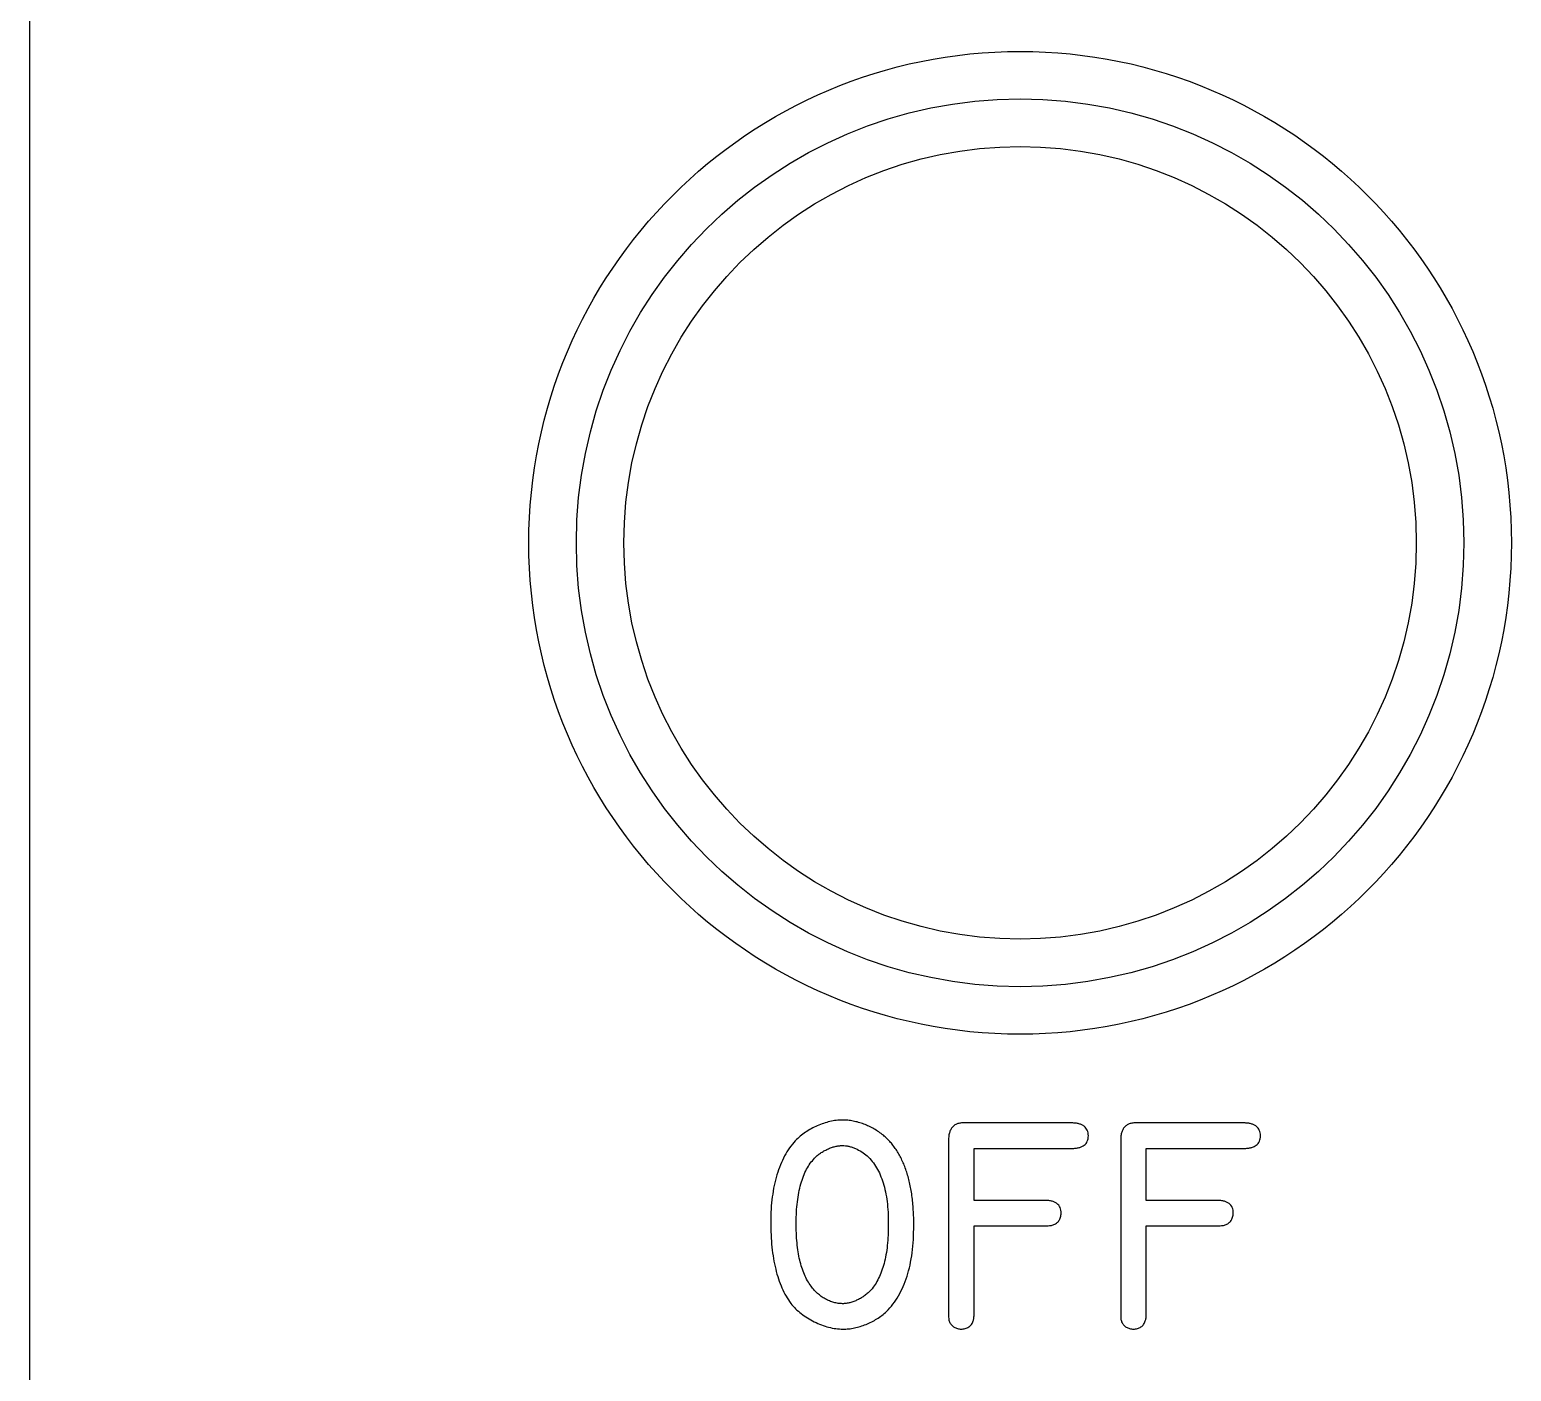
# Model space of a CAD drawing. Header units: inches. Extents: x 0.06 to 1.74, y -1.06 to 4.26.
# Drawn here: x 0.062 to 0.997, y 2.885 to 3.731 of the extents above; entities that cross this region are included whole.
import ezdxf

# ---------------------------------------------------------------- set-up
doc = ezdxf.new("R2010")
doc.units = ezdxf.units.IN
doc.header["$MEASUREMENT"] = 0

msp = doc.modelspace()

# ---------------------------------------------------------------- linework, layer by layer
at = {"color": 7, "linetype": 'Continuous', "lineweight": 25}
for p, q in [((0.0625, 4.2575), (0.0625, -1.0625)), ((0.57538, 3.04335), (0.57536, 3.04335)), ((0.72023, 3.04154), (0.65383, 3.04154)), ((0.82884, 3.04154), (0.76245, 3.04154)), ((0.64236, 3.03065), (0.64236, 2.92197)), ((0.75097, 3.03065), (0.75097, 2.92197)), ((0.65842, 2.99266), (0.65842, 3.02547)), ((0.65842, 3.02547), (0.7202, 3.02547)), ((0.76704, 2.99266), (0.76704, 3.02547)), ((0.76704, 3.02547), (0.82882, 3.02547)), ((0.70243, 2.99266), (0.65842, 2.99266)), ((0.81105, 2.99266), (0.76704, 2.99266)), ((0.65842, 2.92198), (0.65842, 2.9766)), ((0.65842, 2.9766), (0.70183, 2.9766)), ((0.76704, 2.92198), (0.76704, 2.9766)), ((0.76704, 2.9766), (0.81044, 2.9766))]:
    msp.add_line(p, q, dxfattribs=at)
for radius in [0.31, 0.28, 0.25]:
    msp.add_circle((0.6875, 3.4075), radius, dxfattribs=at)
for points, knots in [([(0.57536, 3.04335), (0.57406, 3.04329), (0.57141, 3.04318), (0.56744, 3.04248), (0.56346, 3.04132), (0.55949, 3.03982), (0.55566, 3.0379), (0.55202, 3.0357), (0.54866, 3.03317), (0.54663, 3.03126), (0.54562, 3.03031)], [0, 0, 0, 0, 0.1180931, 0.2389474, 0.3628307, 0.4912953, 0.6214284, 0.7489627, 0.8747164, 1, 1, 1, 1]), ([(0.60123, 3.03373), (0.60027, 3.03446), (0.59836, 3.03592), (0.59531, 3.03782), (0.59214, 3.03946), (0.58884, 3.04084), (0.58549, 3.04195), (0.58212, 3.04274), (0.57875, 3.04325), (0.5765, 3.04331), (0.57538, 3.04335)], [0, 0, 0, 0, 0.128897, 0.256024, 0.383031, 0.510763, 0.636864, 0.759967, 0.880017, 1, 1, 1, 1]), ([(0.65383, 3.04154), (0.65294, 3.04159), (0.65125, 3.04169), (0.64888, 3.04132), (0.64684, 3.04058), (0.64514, 3.03941), (0.64388, 3.03775), (0.64295, 3.03573), (0.64243, 3.03331), (0.64238, 3.03157), (0.64236, 3.03065)], [0, 0, 0, 0, 0.144598, 0.272844, 0.385404, 0.49383, 0.602546, 0.718653, 0.85012, 1, 1, 1, 1]), ([(0.73058, 3.0335), (0.73054, 3.03412), (0.73047, 3.03531), (0.7299, 3.03695), (0.72909, 3.03838), (0.72789, 3.03951), (0.72643, 3.04045), (0.7246, 3.04103), (0.72252, 3.04143), (0.72102, 3.0415), (0.72023, 3.04154)], [0, 0, 0, 0, 0.1248234, 0.2395416, 0.3482555, 0.4549214, 0.5698777, 0.6972881, 0.8392085, 1, 1, 1, 1]), ([(0.76245, 3.04154), (0.76155, 3.04159), (0.75987, 3.04169), (0.7575, 3.04132), (0.75545, 3.04058), (0.75375, 3.03941), (0.75249, 3.03775), (0.75157, 3.03573), (0.75105, 3.03331), (0.751, 3.03157), (0.75097, 3.03065)], [0, 0, 0, 0, 0.144598, 0.272844, 0.385404, 0.49383, 0.602546, 0.718653, 0.85012, 1, 1, 1, 1]), ([(0.83919, 3.0335), (0.83916, 3.03412), (0.83909, 3.03531), (0.83851, 3.03695), (0.83771, 3.03838), (0.8365, 3.03951), (0.83504, 3.04045), (0.83322, 3.04103), (0.83113, 3.04143), (0.82964, 3.0415), (0.82884, 3.04154)], [0, 0, 0, 0, 0.1248234, 0.2395416, 0.3482555, 0.4549214, 0.5698777, 0.6972881, 0.8392085, 1, 1, 1, 1]), ([(0.54562, 3.03031), (0.54439, 3.02883), (0.54187, 3.02582), (0.53876, 3.02067), (0.53608, 3.01499), (0.53392, 3.00876), (0.53225, 3.002), (0.531, 2.99478), (0.53027, 2.98709), (0.53017, 2.98182), (0.53012, 2.97911)], [0, 0, 0, 0, 0.105705, 0.215134, 0.329018, 0.449631, 0.576639, 0.710541, 0.851416, 1, 1, 1, 1]), ([(0.62041, 2.97691), (0.6204, 2.97857), (0.62039, 2.98182), (0.62014, 2.9866), (0.61984, 2.9912), (0.61927, 2.9956), (0.61865, 2.99983), (0.61781, 3.00385), (0.61687, 3.0077), (0.61573, 3.01135), (0.61447, 3.01482), (0.613, 3.01806), (0.61148, 3.02118), (0.60969, 3.02405), (0.60784, 3.02679), (0.60579, 3.0293), (0.60362, 3.03165), (0.60203, 3.03304), (0.60123, 3.03373)], [0, 0, 0, 0, 0.080431, 0.157744, 0.231975, 0.303788, 0.372682, 0.438911, 0.50297, 0.564688, 0.624109, 0.681595, 0.737386, 0.791932, 0.845168, 0.897479, 0.948881, 1, 1, 1, 1]), ([(0.7202, 3.02547), (0.72102, 3.02548), (0.72254, 3.02551), (0.72465, 3.02592), (0.72647, 3.02651), (0.72796, 3.02742), (0.72917, 3.02855), (0.72996, 3.03001), (0.7305, 3.03167), (0.73055, 3.03287), (0.73058, 3.0335)], [0, 0, 0, 0, 0.162518, 0.305061, 0.431361, 0.544321, 0.652734, 0.759549, 0.872683, 1, 1, 1, 1]), ([(0.82882, 3.02547), (0.82963, 3.02548), (0.83115, 3.02551), (0.83327, 3.02592), (0.83509, 3.02651), (0.83658, 3.02742), (0.83779, 3.02855), (0.83857, 3.03001), (0.83912, 3.03167), (0.83917, 3.03287), (0.83919, 3.0335)], [0, 0, 0, 0, 0.162518, 0.305061, 0.431361, 0.544321, 0.652734, 0.759549, 0.872683, 1, 1, 1, 1]), ([(0.55776, 3.01931), (0.55834, 3.01988), (0.55951, 3.02103), (0.56152, 3.02252), (0.5637, 3.02388), (0.56602, 3.02506), (0.56841, 3.02599), (0.57078, 3.02673), (0.5731, 3.02716), (0.57463, 3.02724), (0.57537, 3.02728)], [0, 0, 0, 0, 0.1233718, 0.2488697, 0.3785628, 0.5115228, 0.6437045, 0.7676051, 0.8867564, 0.9996268, 0.9996268, 0.9996268, 0.9996268]), ([(0.57537, 3.02728), (0.57603, 3.02725), (0.57738, 3.02718), (0.57943, 3.02684), (0.5815, 3.02622), (0.58429, 3.02519), (0.58762, 3.02347), (0.58992, 3.02161), (0.59105, 3.02069)], [0.0003825, 0.0003825, 0.0003825, 0.0003825, 0.1152659, 0.2343175, 0.3582089, 0.4887804, 0.7484984, 1, 1, 1, 1]), ([(0.59105, 3.02069), (0.59213, 3.01958), (0.59433, 3.01732), (0.59703, 3.01329), (0.59935, 3.00874), (0.60118, 3.00362), (0.60266, 2.99797), (0.60364, 2.99176), (0.60428, 2.98502), (0.60432, 2.98033), (0.60434, 2.9779)], [0, 0, 0, 0, 0.100871, 0.205152, 0.314772, 0.432547, 0.558901, 0.694635, 0.841464, 1, 1, 1, 1]), ([(0.54619, 2.97869), (0.54623, 2.98093), (0.5463, 2.98529), (0.54687, 2.99161), (0.54778, 2.9975), (0.54908, 3.00294), (0.55069, 3.00789), (0.55267, 3.01228), (0.55497, 3.01611), (0.55685, 3.01826), (0.55776, 3.01931)], [0, 0, 0, 0, 0.156015, 0.302721, 0.440716, 0.570083, 0.690884, 0.801727, 0.904106, 1, 1, 1, 1]), ([(0.71338, 2.98454), (0.71337, 2.9852), (0.71336, 2.98643), (0.71287, 2.98817), (0.712, 2.98963), (0.71076, 2.99079), (0.70917, 2.99169), (0.70722, 2.99228), (0.70494, 2.99265), (0.7033, 2.99266), (0.70243, 2.99266)], [0, 0, 0, 0, 0.124835, 0.235734, 0.34105, 0.445808, 0.558269, 0.687356, 0.833745, 1, 1, 1, 1]), ([(0.822, 2.98454), (0.82199, 2.9852), (0.82198, 2.98643), (0.82148, 2.98817), (0.82062, 2.98963), (0.81937, 2.99079), (0.81778, 2.99169), (0.81584, 2.99228), (0.81355, 2.99265), (0.81192, 2.99266), (0.81105, 2.99266)], [0, 0, 0, 0, 0.124835, 0.235734, 0.34105, 0.445808, 0.558269, 0.687356, 0.833745, 1, 1, 1, 1]), ([(0.70829, 2.97719), (0.70904, 2.97752), (0.71046, 2.97815), (0.71212, 2.97986), (0.71315, 2.98205), (0.7133, 2.98368), (0.71338, 2.98454)], [0, 0, 0, 0, 0.254608, 0.487302, 0.72998, 1, 1, 1, 1]), ([(0.8169, 2.97719), (0.81765, 2.97752), (0.81908, 2.97815), (0.82073, 2.97986), (0.82176, 2.98205), (0.82191, 2.98368), (0.822, 2.98454)], [0, 0, 0, 0, 0.2546076, 0.4873023, 0.7299804, 1, 1, 1, 1]), ([(0.53012, 2.97911), (0.53016, 2.97637), (0.53023, 2.97104), (0.53082, 2.96331), (0.53182, 2.9561), (0.53313, 2.94938), (0.53495, 2.9432), (0.53713, 2.93753), (0.53966, 2.93234), (0.54177, 2.92923), (0.54279, 2.92772)], [0, 0, 0, 0, 0.1531172, 0.297146, 0.4320185, 0.5592173, 0.6787301, 0.7909719, 0.8980083, 1, 1, 1, 1]), ([(0.55561, 2.9385), (0.55483, 2.93966), (0.55323, 2.94204), (0.55129, 2.946), (0.54969, 2.95036), (0.54838, 2.95511), (0.54741, 2.96032), (0.54668, 2.96599), (0.54626, 2.97218), (0.54621, 2.97646), (0.54619, 2.97869)], [0, 0, 0, 0, 0.100096, 0.204761, 0.314883, 0.431713, 0.556714, 0.693411, 0.840791, 1, 1, 1, 1]), ([(0.60434, 2.9779), (0.60431, 2.97553), (0.60424, 2.97098), (0.60378, 2.96443), (0.60294, 2.95845), (0.60176, 2.953), (0.60024, 2.94806), (0.59834, 2.94361), (0.59614, 2.93958), (0.5943, 2.93726), (0.5934, 2.93612)], [0, 0, 0, 0, 0.161185, 0.309885, 0.446706, 0.572256, 0.688604, 0.79819, 0.901391, 1, 1, 1, 1]), ([(0.60318, 2.9226), (0.60457, 2.9241), (0.60739, 2.92715), (0.61091, 2.93245), (0.6139, 2.93835), (0.61628, 2.94488), (0.61819, 2.95201), (0.61948, 2.95976), (0.62028, 2.96813), (0.62036, 2.97392), (0.62041, 2.97691)], [0, 0, 0, 0, 0.104917, 0.212948, 0.325254, 0.443443, 0.569143, 0.703178, 0.846557, 1, 1, 1, 1]), ([(0.70183, 2.9766), (0.70265, 2.97659), (0.70406, 2.97658), (0.70586, 2.97674), (0.7072, 2.9769), (0.70794, 2.9771), (0.70829, 2.97719)], [0, 0, 0, 0, 0.380151, 0.646007, 0.834596, 1, 1, 1, 1]), ([(0.81044, 2.9766), (0.81127, 2.97659), (0.81267, 2.97658), (0.81447, 2.97674), (0.81581, 2.9769), (0.81656, 2.9771), (0.8169, 2.97719)], [0, 0, 0, 0, 0.380151, 0.646007, 0.834596, 1, 1, 1, 1]), ([(0.57538, 2.92749), (0.57447, 2.92754), (0.57265, 2.92765), (0.56993, 2.92824), (0.56722, 2.92918), (0.56456, 2.93048), (0.562, 2.93208), (0.55964, 2.93397), (0.55747, 2.93608), (0.55623, 2.93769), (0.55561, 2.9385)], [0, 0, 0, 0, 0.116371, 0.233648, 0.355137, 0.482644, 0.612358, 0.740459, 0.869445, 1, 1, 1, 1]), ([(0.5934, 2.93612), (0.5928, 2.9355), (0.59159, 2.93426), (0.58953, 2.93264), (0.58735, 2.93114), (0.58499, 2.92991), (0.58259, 2.92884), (0.58016, 2.92812), (0.57777, 2.9276), (0.57616, 2.92753), (0.57538, 2.92749)], [0, 0, 0, 0, 0.125943, 0.253592, 0.381875, 0.513444, 0.642703, 0.765426, 0.885106, 1, 1, 1, 1]), ([(0.54279, 2.92772), (0.54379, 2.92656), (0.54581, 2.92423), (0.54937, 2.92119), (0.5533, 2.91842), (0.55757, 2.91603), (0.56206, 2.91405), (0.56662, 2.9126), (0.57119, 2.91169), (0.57425, 2.91151), (0.57577, 2.91143)], [0, 0, 0, 0, 0.121092, 0.243919, 0.369915, 0.501016, 0.631465, 0.757614, 0.879349, 1, 1, 1, 1]), ([(0.57577, 2.91143), (0.57697, 2.91148), (0.57939, 2.91158), (0.58303, 2.91217), (0.58669, 2.9131), (0.59031, 2.91441), (0.59385, 2.91599), (0.59718, 2.91792), (0.60034, 2.92007), (0.60224, 2.92176), (0.60318, 2.9226)], [0, 0, 0, 0, 0.1190169, 0.2401863, 0.3647236, 0.492817, 0.6221609, 0.7482618, 0.8746122, 1, 1, 1, 1]), ([(0.64236, 2.92197), (0.64237, 2.92121), (0.64238, 2.91995), (0.64241, 2.91831), (0.64257, 2.91708), (0.64283, 2.91638), (0.64295, 2.91604)], [0, 0, 0, 0, 0.380827, 0.630759, 0.816703, 1, 1, 1, 1]), ([(0.65786, 2.91663), (0.65798, 2.91694), (0.65824, 2.91756), (0.6584, 2.91867), (0.65843, 2.92015), (0.65843, 2.92129), (0.65842, 2.92198)], [0, 0, 0, 0, 0.183204, 0.368477, 0.61913, 1, 1, 1, 1]), ([(0.75097, 2.92197), (0.75098, 2.92121), (0.751, 2.91995), (0.75102, 2.91831), (0.75119, 2.91708), (0.75144, 2.91638), (0.75157, 2.91604)], [0, 0, 0, 0, 0.380827, 0.630759, 0.816703, 1, 1, 1, 1]), ([(0.76647, 2.91663), (0.7666, 2.91694), (0.76685, 2.91756), (0.76702, 2.91867), (0.76705, 2.92015), (0.76704, 2.92129), (0.76704, 2.92198)], [0, 0, 0, 0, 0.183204, 0.368477, 0.61913, 1, 1, 1, 1]), ([(0.64295, 2.91604), (0.64334, 2.91537), (0.64409, 2.91406), (0.64585, 2.9126), (0.64799, 2.91168), (0.64956, 2.91152), (0.65039, 2.91143)], [0, 0, 0, 0, 0.250598, 0.488274, 0.729187, 1, 1, 1, 1]), ([(0.65039, 2.91143), (0.65124, 2.9115), (0.65291, 2.91164), (0.65484, 2.91255), (0.65609, 2.91357), (0.65687, 2.91446), (0.65747, 2.91549), (0.65773, 2.91625), (0.65786, 2.91663)], [0, 0, 0, 0, 0.260463, 0.513082, 0.636554, 0.7556, 0.87629, 1, 1, 1, 1]), ([(0.75157, 2.91604), (0.75195, 2.91537), (0.75271, 2.91406), (0.75446, 2.9126), (0.75661, 2.91168), (0.75817, 2.91152), (0.759, 2.91143)], [0, 0, 0, 0, 0.250598, 0.488274, 0.729187, 1, 1, 1, 1]), ([(0.759, 2.91143), (0.75985, 2.9115), (0.76153, 2.91164), (0.76345, 2.91255), (0.7647, 2.91357), (0.76549, 2.91446), (0.76609, 2.91549), (0.76634, 2.91625), (0.76647, 2.91663)], [0, 0, 0, 0, 0.260463, 0.513082, 0.636554, 0.7556, 0.87629, 1, 1, 1, 1])]:
    msp.add_open_spline(points, degree=3, knots=knots, dxfattribs=at)

doc.saveas('drawing.dxf')
